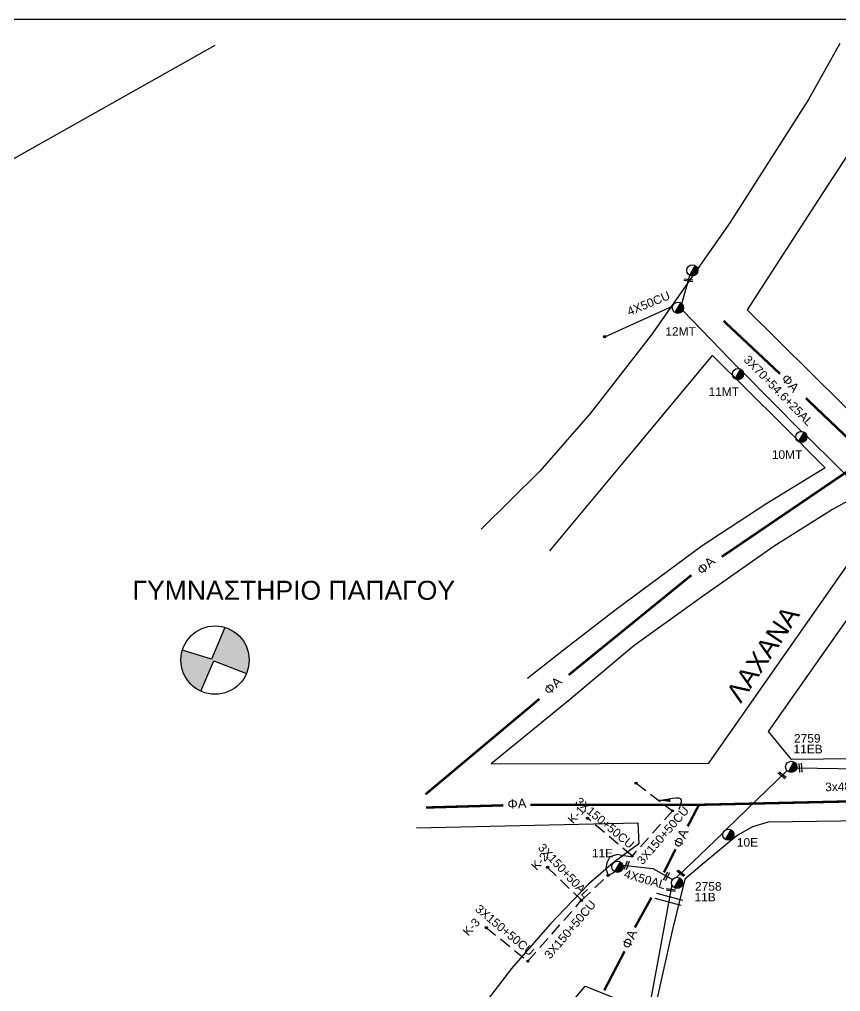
# Model space of a CAD drawing. Header units: millimetres. Extents: x 645 to 3057, y 900 to 1793.
# Drawn here: x 1157.6 to 1330.6, y 1563.5 to 1768.2 of the extents above; entities that cross this region are included whole.
import ezdxf

# ---------------------------------------------------------------- set-up
doc = ezdxf.new("R2010")
doc.units = ezdxf.units.MM
doc.linetypes.add('DASHED', pattern=[19.05, 12.7, -6.35])
for name, color, linetype in [('Άγνωστα', 7, 'Continuous'), ('Γυμνά εναέρια ΧΤ (3Φ)   4x50AL', 7, 'Continuous'), ('Γυμνά εναέρια ΧΤ (3Φ)   4x50CU', 7, 'Continuous'), ('Γυμνά εναέρια ΧΤ και ΦΟΠ (3Φ)   4x50+16AL', 7, 'Continuous'), ('Επιγραφές - Σχήματα', 7, 'Continuous'), ('Καλώδια ΧΤ   3x150+50AL', 7, 'DASHED'), ('Καλώδια ΧΤ   3x150+50CU', 7, 'DASHED'), ('Μηχανική τομή', 7, 'Continuous'), ('Στύλος ΦΜ', 7, 'Continuous'), ('Στύλος ΦΜ @ 1', 7, 'Continuous'), ('Συνδέσεις', 7, 'Continuous'), ('Συνεστραμμένα ΧΤ   3x70+54.6+25 AL', 7, 'SYN_LINE'), ('Τομή', 7, 'Continuous'), ('Υπόβαθρο ΔΕΗ', 7, 'Continuous')]:
    doc.layers.add(name, color=color, linetype=linetype)
doc.styles.get("Standard").update_dxf_attribs({"font": 'arial.ttf'})
doc.linetypes.add('SYN_LINE', pattern='A,0.5,-0.0001,["/\\/\\/\\/",Standard,S=0.1,R=0,X=0,Y=-0.05],-0.25', length=0.7501)
doc.dimstyles.new('ISO-25', dxfattribs={"dimtxt": 2.5, "dimasz": 2.5, "dimexe": 1.25, "dimexo": 0.625, "dimtad": 1, "dimtxsty": 'Standard', "dimcen": 2.5, "dimadec": 0, "dimazin": 0, "dimtfac": 1, "dimtmove": 0, "dimatfit": 3, "dimfxl": 1, "dimarcsym": 0})

# ---------------------------------------------------------------- blocks, each defined once
blk = doc.blocks.new('ΥΠΑΡΧΩΝ ΤΣΙΜΕΝΤΕΝΙΟΣ ΣΤΥΛΟΣ')
at = {"layer": 'Στύλος ΦΜ'}
blk.add_hatch(color=256, dxfattribs=at).paths.add_polyline_path([(-1.29, -2.28, 0.574793), (2.62, 0, 0.268822), (1.3, 2.27)])
blk.add_line((-1.29, -2.28), (1.3, 2.27), dxfattribs=at)
blk.add_circle((0, 0), 2.62, dxfattribs=at)
at = {"layer": 'Στύλος ΦΜ', "flags": 4}
for tag, p in [('ΑΡΙΘΜΟΣ', (-4.68, 8.05)), ('ΤΥΠΟΣ', (-4.91, 3.03))]:
    blk.add_attdef(tag, p, '', height=4, dxfattribs=at)
blk = doc.blocks.new('ΜΗΧΑΝΙΚΗ ΤΟΜΗ')
at = {"layer": 'Μηχανική τομή', "ltscale": 40}
for p, q in [((-1.89, 0.78), (1.89, 0.78)), ((1.89, 0), (-1.89, 0))]:
    blk.add_line(p, q, dxfattribs=at)
blk = doc.blocks.new('_ΣΥΝΔΕΣΗ')
at = {"layer": 'Συνδέσεις', "linetype": 'SYN_LINE', "ltscale": 40}
blk.add_hatch(color=256, dxfattribs=at).paths.add_polyline_path([(0.5, -0.01, 1), (-0.5, -0.01, 1)])
at = {"layer": 'Συνδέσεις'}
blk.add_circle((0, -0.01), 0.5, dxfattribs=at)
blk = doc.blocks.new('ΤΟΜΗ')
at = {"layer": 'Τομή', "ltscale": 40}
for p, q in [((-5.68, 0), (5.68, 0)), ((5.68, -2.33), (-5.68, -2.33))]:
    blk.add_line(p, q, dxfattribs=at)

msp = doc.modelspace()

# ---------------------------------------------------------------- hatches: boundary and pattern name
at = {"layer": 'Επιγραφές - Σχήματα'}
msp.add_hatch(color=1, dxfattribs=at).paths.add_polyline_path([(1197.99492, 1633.55074), (1191.87471, 1635.38372, 0.072704289), (1191.57379, 1633.32522, 0.292170953), (1195.74273, 1626.79982), (1198.52947, 1633.14853), (1205.36968, 1630.47978, 0.102052249), (1205.95655, 1633.32522, 0.330529373), (1200.8484, 1640.20825)])

# ---------------------------------------------------------------- linework, layer by layer
at = {"layer": 'Άγνωστα', "color": 2}
for points in [[(1306.47429, 1597.63943), (1319.28225, 1610.04279)], [(1321.30972, 1610.6437), (1343.25332, 1610.26678)], [(1296.03478, 1587.58167), (1305.79156, 1596.9309)]]:
    msp.add_lwpolyline(points, dxfattribs=at)
at = {"layer": 'Γυμνά εναέρια ΧΤ (3Φ)   4x50AL', "color": 2}
msp.add_lwpolyline([(1284.679, 1590.13493), (1290.98726, 1589.41563), (1295.12649, 1587.08052)], dxfattribs=at)
at = {"layer": 'Γυμνά εναέρια ΧΤ (3Φ)   4x50CU', "color": 1, "linetype": 'SYN_LINE', "ltscale": 20}
msp.add_lwpolyline([(1280.85796, 1701.43072), (1295.16426, 1707.89251)], dxfattribs=at)
at = {"layer": 'Γυμνά εναέρια ΧΤ και ΦΟΠ (3Φ)   4x50+16AL', "color": 85}
msp.add_lwpolyline([(1294.99008, 1585.98801), (1288.86777, 1552.85793)], dxfattribs=at)
at = {"layer": 'Επιγραφές - Σχήματα'}
msp.add_lwpolyline([(644.94827, 917.56325), (2950.19274, 916.21517), (2950.19274, 1768.24265), (644.94827, 1768.24265)], close=True, dxfattribs=at)
at = {"layer": 'Επιγραφές - Σχήματα', "color": 1}
for points in [[(1200.8484, 1640.20825), (1197.99492, 1633.55074), (1191.87471, 1635.38372)], [(1195.74273, 1626.79982), (1198.52947, 1633.14853), (1205.36968, 1630.47978)]]:
    msp.add_lwpolyline(points, dxfattribs=at)
at = {"layer": 'Επιγραφές - Σχήματα', "ltscale": 0.1}
msp.add_lwpolyline([(1241.21531, 1597.9985), (1287.83607, 1599.05826), (1288.04761, 1594.65872), (1282.64129, 1590.59429), (1277.44635, 1586.15169), (1269.36881, 1577.68493), (1261.24563, 1568.37749), (1253.21682, 1557.89456), (1240.6491, 1538.0611), (1227.67977, 1542.23838)], dxfattribs=at)
at = {"layer": 'Επιγραφές - Σχήματα', "color": 1}
msp.add_circle((1198.76517, 1633.32522), 7.19138, dxfattribs=at)
at = {"layer": 'Καλώδια ΧΤ   3x150+50AL', "color": 2, "ltscale": 0.2}
msp.add_lwpolyline([(1268.83058, 1589.66879), (1275.98671, 1582.7428)], dxfattribs=at)
at = {"layer": 'Καλώδια ΧΤ   3x150+50CU', "color": 2, "ltscale": 0.2}
for points in [[(1287.47035, 1607.40333), (1295.15792, 1601.5682), (1286.47604, 1591.89589), (1284.68291, 1592.07878), (1283.58506, 1592.40797), (1281.97489, 1591.89589), (1281.27959, 1590.59429), (1281.13056, 1589.42143), (1281.56102, 1587.96933)], [(1286.63227, 1592.06994), (1277.25418, 1600.01611)], [(1255.90984, 1576.98075), (1264.65134, 1569.92384), (1275.98671, 1582.7428), (1281.56102, 1587.96933), (1283.0135, 1588.7472)]]:
    msp.add_lwpolyline(points, dxfattribs=at)
at = {"layer": 'Συνεστραμμένα ΧΤ   3x70+54.6+25 AL', "color": 1, "ltscale": 5}
msp.add_lwpolyline([(1297.14074, 1708.33662), (1298.80198, 1714.31959)], dxfattribs=at)
at = {"layer": 'Συνεστραμμένα ΧΤ   3x70+54.6+25 AL', "color": 1, "ltscale": 20}
for points in [[(1297.29723, 1706.92732), (1309.15187, 1694.71183)], [(1310.09362, 1693.83809), (1322.34548, 1681.49412)], [(1323.45115, 1680.44891), (1336.07764, 1668.01966)]]:
    msp.add_lwpolyline(points, dxfattribs=at)
at = {"layer": 'Υπόβαθρο ΔΕΗ'}
for points in [[(1198.6954, 1762.72687), (1149.66703, 1735.13444)], [(1330.38113, 1763.20614), (1323.80714, 1751.36122), (1307.23426, 1725.42851), (1290.63646, 1701.71726), (1277.89866, 1685.29331), (1267.1944, 1673.11368), (1254.85584, 1660.90727)], [(1347.15152, 1762.86818), (1326.70089, 1731.54242), (1310.84962, 1707.09052), (1337.75386, 1680.46393), (1347.06758, 1693.77107), (1364.24745, 1717.1147), (1385.69235, 1743.33579), (1402.75147, 1763.69714)], [(1269.28014, 1656.29682), (1287.24228, 1677.80661), (1303.57681, 1697.46664), (1318.16322, 1683.01953), (1327.27923, 1673.78828), (1314.77418, 1666.17626), (1301.42936, 1657.41276), (1283.28412, 1643.98164), (1272.17392, 1635.38333), (1264.59041, 1629.44458)], [(1302.81841, 1611.60001), (1340.7785, 1665.84962), (1336.95445, 1669.55744), (1328.85275, 1665.05713), (1316.57205, 1657.34146), (1301.46277, 1646.73742), (1286.99499, 1636.30593), (1273.39879, 1624.87818), (1256.90757, 1611.49265), (1302.81841, 1611.60001)], [(1320.22462, 1612.35656), (1315.3733, 1618.27188), (1328.52709, 1636.92436), (1345.54707, 1661.14338), (1363.75279, 1643.61129), (1389.49291, 1618.89136), (1387.82171, 1613.32969), (1360.78609, 1612.8425), (1320.22462, 1612.35656)], [(1331.7331, 1555.85463), (1338.13068, 1571.12882), (1347.55436, 1590.59429), (1348.22291, 1591.67944), (1345.9317, 1599.58736), (1315.28724, 1599.15868), (1311.99096, 1598.22076), (1308.78007, 1596.4072), (1301.81341, 1590.59429), (1297.73249, 1587.19427), (1295.08328, 1576.32171), (1291.88689, 1562.14588)], [(1276.75642, 1564.62614), (1285.36767, 1561.176), (1282.8497, 1550.88821), (1280.33825, 1538.40131), (1278.6729, 1526.81582), (1272.28319, 1528.41023), (1261.00387, 1531.95308), (1252.53906, 1534.49318), (1258.66564, 1543.2536), (1265.0492, 1551.43539), (1272.60659, 1559.6754), (1276.75642, 1564.62614)]]:
    msp.add_lwpolyline(points, dxfattribs=at)
at = {"layer": 'Υπόβαθρο ΔΕΗ', "color": 85, "const_width": 0.5}
for points in [[(1317.80233, 1693.60786), (1305.90161, 1704.76179)], [(1305.521, 1655.07495), (1336.34576, 1676.01605), (1323.23496, 1688.48514)], [(1273.28154, 1630.1957), (1299.13021, 1651.20788)], [(1243.09633, 1605.03939), (1267.09869, 1625.13715)], [(1334.30773, 1603.60419), (1300.71623, 1602.84358), (1265.17078, 1602.84708)], [(1300.71623, 1602.84358), (1298.33545, 1598.29929)], [(1259.50025, 1602.73447), (1243.21691, 1602.26726)], [(1295.78585, 1593.46878), (1293.34472, 1588.57904)], [(1290.71901, 1583.33014), (1287.21458, 1577.00251)], [(1285.0455, 1571.98183), (1280.77024, 1563.77053)]]:
    msp.add_lwpolyline(points, dxfattribs=at)

# ---------------------------------------------------------------- block references
at = {"layer": 'Μηχανική τομή'}
for p, xscale, yscale, zscale, rotation in [((1298.46803, 1713.11686), 0.4999999999999467, 0.4999999999999467, 0.4999999999999467, 352.0804107893759), ((1321.91444, 1610.63331), 0.4999999999999392, 0.4999999999999392, 0.4999999999999392, 274.5882633411642), ((1318.10756, 1608.90522), 0.4999999999999768, 0.4999999999999768, 0.4999999999999768, 322.8867392882879), ((1285.67315, 1590.02157), 0.4999999999998478, 0.4999999999998478, 0.4999999999998478, 69.87733165907385), ((1294.0495, 1587.68809), 0.4999999999998505, 0.4999999999998505, 0.4999999999998505, 61.24418151307753), ((1296.77789, 1588.29374), 0.4999999999999768, 0.4999999999999768, 0.4999999999999768, 322.8867392882879), ((1294.75478, 1584.71469), 0.4999999999999379, 0.4999999999999379, 0.4999999999999379, 351.725763804215)]:
    msp.add_blockref('ΜΗΧΑΝΙΚΗ ΤΟΜΗ', p, dxfattribs=dict(at, xscale=xscale, yscale=yscale, zscale=zscale, rotation=rotation))
at = {"layer": 'Στύλος ΦΜ @ 1', "ltscale": 40, "xscale": 0.4499999999998181, "yscale": 0.4499999999998181, "zscale": 0.4499999999998181}
msp.add_blockref('ΥΠΑΡΧΩΝ ΤΣΙΜΕΝΤΕΝΙΟΣ ΣΤΥΛΟΣ', (1299.3195, 1715.37757), dxfattribs=at)
at = {"layer": 'Στύλος ΦΜ @ 1', "ltscale": 40}
ref = msp.add_blockref('ΥΠΑΡΧΩΝ ΤΣΙΜΕΝΤΕΝΙΟΣ ΣΤΥΛΟΣ', (1296.28426, 1707.52817), dxfattribs=dict(at, xscale=0.4499999999998181, yscale=0.4499999999998181, zscale=0.4499999999998181))
ref.add_attrib('ΤΥΠΟΣ', '12MT', (1293.62683, 1701.62873), dxfattribs={"layer": 'Στύλος ΦΜ', "height": 1.8, "flags": 4})
ref = msp.add_blockref('ΥΠΑΡΧΩΝ ΤΣΙΜΕΝΤΕΝΙΟΣ ΣΤΥΛΟΣ', (1308.95131, 1693.55126), dxfattribs=dict(at, xscale=0.4499999999998181, yscale=0.4499999999998181, zscale=0.4499999999998181))
ref.add_attrib('ΤΥΠΟΣ', '11MT', (1302.74372, 1688.93892), dxfattribs={"layer": 'Στύλος ΦΜ', "height": 1.8, "flags": 4})
ref = msp.add_blockref('ΥΠΑΡΧΩΝ ΤΣΙΜΕΝΤΕΝΙΟΣ ΣΤΥΛΟΣ', (1322.28066, 1680.31813), dxfattribs=dict(at, xscale=0.4499999999998181, yscale=0.4499999999998181, zscale=0.4499999999998181))
ref.add_attrib('ΤΥΠΟΣ', '10MT', (1316.07307, 1675.70579), dxfattribs={"layer": 'Στύλος ΦΜ', "height": 1.8, "flags": 4})
ref = msp.add_blockref('ΥΠΑΡΧΩΝ ΤΣΙΜΕΝΤΕΝΙΟΣ ΣΤΥΛΟΣ', (1320.14855, 1610.8407), dxfattribs=dict(at, xscale=0.4499999999998181, yscale=0.4499999999998181, zscale=0.4499999999998181))
ref.add_attrib('ΤΥΠΟΣ', '11EB', (1320.63267, 1613.6826), dxfattribs={"layer": 'Στύλος ΦΜ', "height": 1.8, "flags": 4})
ref.add_attrib('ΑΡΙΘΜΟΣ', '2759', (1320.73922, 1615.94489), dxfattribs={"layer": 'Στύλος ΦΜ', "height": 1.8, "flags": 4})
ref = msp.add_blockref('ΥΠΑΡΧΩΝ ΤΣΙΜΕΝΤΕΝΙΟΣ ΣΤΥΛΟΣ', (1306.9035, 1596.54265), dxfattribs=dict(at, xscale=0.4499999999998181, yscale=0.4499999999998181, zscale=0.4499999999998181))
ref.add_attrib('ΤΥΠΟΣ', '10E', (1308.69642, 1594.03516), dxfattribs={"layer": 'Στύλος ΦΜ', "height": 1.8, "flags": 4})
ref = msp.add_blockref('ΥΠΑΡΧΩΝ ΤΣΙΜΕΝΤΕΝΙΟΣ ΣΤΥΛΟΣ', (1283.55136, 1589.79498), dxfattribs=dict(at, xscale=0.4499999999998181, yscale=0.4499999999998181, zscale=0.4499999999998181))
ref.add_attrib('ΤΥΠΟΣ', '11E', (1278.15162, 1591.76701), dxfattribs={"layer": 'Στύλος ΦΜ', "height": 1.8, "flags": 4})
ref = msp.add_blockref('ΥΠΑΡΧΩΝ ΤΣΙΜΕΝΤΕΝΙΟΣ ΣΤΥΛΟΣ', (1296.09146, 1586.40527), dxfattribs=dict(at, xscale=0.4499999999998181, yscale=0.4499999999998181, zscale=0.4499999999998181))
ref.add_attrib('ΤΥΠΟΣ', '11B', (1299.78093, 1582.4972), dxfattribs={"layer": 'Στύλος ΦΜ', "height": 1.8, "flags": 4})
ref.add_attrib('ΑΡΙΘΜΟΣ', '2758', (1299.88748, 1584.75949), dxfattribs={"layer": 'Στύλος ΦΜ', "height": 1.8, "flags": 4})
at = {"layer": 'Συνδέσεις', "xscale": 0.4499999999998181, "yscale": 0.4499999999998181, "zscale": 0.4499999999998181}
for p in [(1280.85796, 1701.43072), (1287.47035, 1607.40333), (1295.15792, 1601.5682), (1277.25418, 1600.01611), (1286.63227, 1592.06994), (1268.83058, 1589.66879), (1281.56102, 1587.96933), (1275.98671, 1582.7428), (1255.90984, 1576.98075), (1264.65134, 1569.92384)]:
    msp.add_blockref('_ΣΥΝΔΕΣΗ', p, dxfattribs=at)
at = {"layer": 'Τομή', "xscale": 0.5000000000000825, "yscale": 0.5000000000000825, "zscale": 0.5000000000000825, "rotation": 344.6615232674726}
msp.add_blockref('ΤΟΜΗ', (1294.53286, 1583.51379), dxfattribs=at)

# ---------------------------------------------------------------- texts
at = {"layer": 'Γυμνά εναέρια ΧΤ (3Φ)   4x50AL', "color": 7, "insert": (1285.27446, 1589.26667), "char_height": 1.8, "width": 168.3717627, "attachment_point": 1, "rotation": 343.9748408}
msp.add_mtext('4X50AL', dxfattribs=at)
at = {"layer": 'Γυμνά εναέρια ΧΤ (3Φ)   4x50CU', "color": 7, "insert": (1285.35125, 1707.46769), "char_height": 1.8, "width": 168.3717627, "attachment_point": 1, "rotation": 22.395947}
msp.add_mtext('4X50CU', dxfattribs=at)
at = {"layer": 'Επιγραφές - Σχήματα', "insert": (1181.37027, 1650.02226), "char_height": 4, "width": 69.9753744, "attachment_point": 1}
msp.add_mtext('ΓΥΜΝΑΣΤΗΡΙΟ ΠΑΠΑΓΟΥ', dxfattribs=at)
at = {"layer": 'Επιγραφές - Σχήματα', "insert": (1306.20081, 1626.29219), "char_height": 4, "width": 69.9753744, "attachment_point": 1, "rotation": 56.3031753}
msp.add_mtext('ΛΑΧΑΝΑ', dxfattribs=at)
at = {"layer": 'Επιγραφές - Σχήματα', "color": 7, "char_height": 1.8, "width": 168.3717627, "attachment_point": 1}
for s, insert, rotation in [('3x48+38+13', (1327.28121, 1607.49222), 1.869299), ('K-1', (1272.88924, 1599.92232), 47.6286401), ('K-2', (1265.18127, 1590.11581), 47.6286401), ('K-3', (1250.78196, 1576.29874), 47.6286401)]:
    msp.add_mtext(s, dxfattribs=dict(at, insert=insert, rotation=rotation))
at = {"layer": 'Καλώδια ΧΤ   3x150+50AL', "color": 7, "insert": (1268.00648, 1594.92039), "char_height": 1.8, "width": 168.3717627, "attachment_point": 1, "rotation": 313.0618571}
msp.add_mtext('3X150+50AL', dxfattribs=at)
at = {"layer": 'Καλώδια ΧΤ   3x150+50CU', "color": 7, "char_height": 1.8, "width": 168.3717627, "attachment_point": 1}
for insert, rotation in [((1275.65121, 1604.60547), 320.1564832), ((1287.46829, 1591.26161), 49.1143677), ((1267.96286, 1571.37838), 49.6747692), ((1254.56966, 1582.00185), 320.1564832)]:
    msp.add_mtext('3X150+50CU', dxfattribs=dict(at, insert=insert, rotation=rotation))
at = {"layer": 'Συνεστραμμένα ΧΤ   3x70+54.6+25 AL', "color": 7, "insert": (1311.28034, 1697.70757), "char_height": 1.8, "width": 168.3717627, "attachment_point": 1, "rotation": 314.3354402}
msp.add_mtext('3X70+54.6+25AL', dxfattribs=at)
at = {"layer": 'Υπόβαθρο ΔΕΗ', "char_height": 1.8, "width": 4.6964718, "attachment_point": 1}
for insert, rotation in [((1319.34595, 1693.78547), 311.7978691), ((1300.06555, 1652.56111), 43.3468122), ((1267.81377, 1627.24608), 43.3468122), ((1260.3166, 1603.92388), 3.5542303), ((1295.18208, 1594.3443), 66.5305121), ((1284.37997, 1573.09815), 66.5305121)]:
    msp.add_mtext('{\\H1.083x;\\C85;ΦΑ}', dxfattribs=dict(at, insert=insert, rotation=rotation))

# ---------------------------------------------------------------- leaders
at = {"layer": 'Επιγραφές - Σχήματα', "path_type": 1}
msp.add_leader([(1292.21345, 1603.80315), (1297.00526, 1603.85295), (1296.50808, 1601.89003)], dimstyle='ISO-25', override={"dimgap": 0.625, "dimtad": 0}, dxfattribs=at)

doc.saveas('drawing.dxf')
